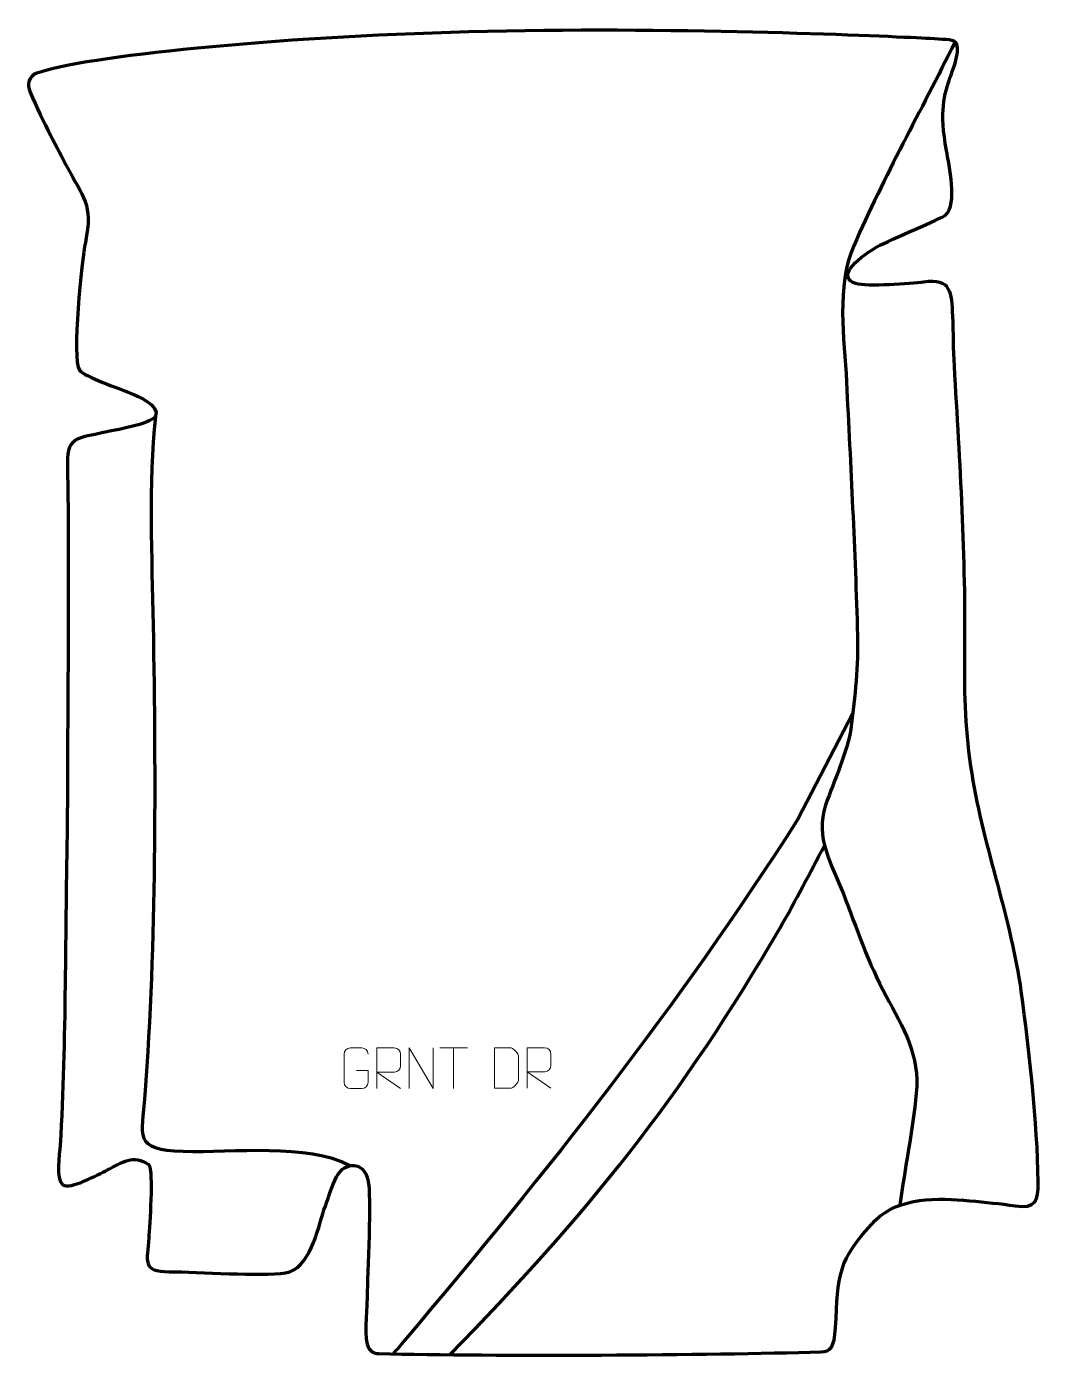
# Model space of a CAD drawing. Header units: millimetres. Extents: x -631 to -8, y -80 to 739.
import ezdxf

# ---------------------------------------------------------------- set-up
doc = ezdxf.new("R2010")
doc.units = ezdxf.units.MM
doc.header["$MEASUREMENT"] = 0
doc.layers.add('layer 2', color=7, linetype='Continuous')
doc.layers.add('layer 3', color=7, linetype='Continuous')

msp = doc.modelspace()

# ---------------------------------------------------------------- linework, layer by layer
at = {"layer": 'layer 2', "color": 142, "lineweight": 158}
for points, knots in [([(-59.4216, 729.2011), (-80.6424, 686.4702), (-102.8244, 647.1513), (-121.6372, 603.9247), (-121.6372, 603.9247), (-132.6617, 578.5933), (-127.4773, 547.2564), (-126.1601, 520.2018), (-126.1601, 520.2018), (-123.633, 468.2915), (-120.8134, 416.0758), (-119.3818, 364.1405), (-119.3818, 364.1405), (-118.9758, 346.3072), (-120.8893, 325.8522), (-123.2287, 308.12), (-123.2287, 308.12), (-125.7394, 291.2303), (-133.5793, 275.6839), (-139.0445, 259.6702), (-139.0445, 259.6702), (-145.8497, 239.7302), (-135.1212, 223.0643), (-128.0472, 205.0244), (-128.0472, 205.0244), (-119.6313, 183.4249), (-112.9227, 162.6859), (-101.7666, 142.2009), (-101.7666, 142.2009), (-91.2715, 122.9292), (-80.8433, 105.0731), (-83.2035, 82.4185), (-83.2035, 82.4185), (-85.6084, 59.3342), (-90.0816, 36.403), (-93.3424, 13.4142)], [0, 0, 0, 0, 0.1, 0.1, 0.1, 0.1, 0.2, 0.2, 0.2, 0.2, 0.3, 0.3, 0.3, 0.3, 0.4, 0.4, 0.4, 0.4, 0.5, 0.5, 0.5, 0.5, 0.6, 0.6, 0.6, 0.6, 0.7, 0.7, 0.7, 0.7, 0.8, 0.8, 0.8, 0.8, 1, 1, 1, 1]), ([(-431.8792, 37.772), (-457.9071, 51.77), (-503.4919, 45.5034), (-534.2944, 46.4622), (-534.2944, 46.4622), (-565.4566, 47.4331), (-559.5594, 55.7076), (-557.7135, 81.1285), (-557.7135, 81.1285), (-550.7434, 177.116), (-550.9558, 274.3014), (-552.6545, 370.5014), (-552.6545, 370.5014), (-553.3999, 412.706), (-555.5618, 456.898), (-551.1798, 498.8454), (-551.1798, 498.8454), (-551.1798, 498.8454), (-551.0153, 500.4241), (-551.0153, 500.4241)], [0, 0, 0, 0, 0.16666667, 0.16666667, 0.16666667, 0.16666667, 0.33333333, 0.33333333, 0.33333333, 0.33333333, 0.5, 0.5, 0.5, 0.5, 0.66666667, 0.66666667, 0.66666667, 0.66666667, 1, 1, 1, 1]), ([(-122.4393, 315.96), (-122.4393, 315.96), (-156.0462, 250.9682), (-156.0462, 250.9682), (-156.0462, 250.9682), (-231.0814, 133.9933), (-308.5372, 36.3561), (-398.3434, -70.0341), (-398.3434, -70.0341), (-400.5952, -72.7017), (-402.8469, -75.3692), (-405.0986, -78.0367)], [0, 0, 0, 0, 0.25, 0.25, 0.25, 0.25, 0.5, 0.5, 0.5, 0.5, 1, 1, 1, 1]), ([(-370.318, -78.5404), (-286.8828, 6.1055), (-227.0703, 80.796), (-167.0464, 184.1157), (-167.0464, 184.1157), (-157.4264, 200.6748), (-148.8602, 217.8197), (-139.6542, 234.6125)], [0, 0, 0, 0, 0.33333333, 0.33333333, 0.33333333, 0.33333333, 1, 1, 1, 1])]:
    msp.add_open_spline(points, degree=3, knots=knots, dxfattribs=at)
at = {"layer": 'layer 3', "color": 242, "lineweight": 158}
msp.add_open_spline([(-80.0953, 731.6625), (-72.6768, 731.3056), (-65.4821, 731.0017), (-61.196, 730.2942), (-61.196, 730.2942), (-53.5711, 729.0354), (-60.9839, 711.6867), (-62.3445, 707.6655), (-62.3445, 707.6655), (-65.9103, 697.1267), (-69.0936, 686.6309), (-64.6013, 662.4574), (-64.6013, 662.4574), (-63.1221, 653.7393), (-57.7862, 629.1924), (-65.0253, 622.9802), (-65.0253, 622.9802), (-68.0751, 620.363), (-98.9012, 607.9919), (-107.4142, 603.2018), (-107.4142, 603.2018), (-121.6275, 594.9872), (-131.9391, 584.3825), (-120.3514, 580.5844), (-120.3514, 580.5844), (-113.768, 578.4267), (-86.5053, 580.6844), (-78.7739, 581.5871), (-78.7739, 581.5871), (-61.5039, 583.6035), (-61.4305, 575.6754), (-60.7394, 560.5572), (-60.7394, 560.5572), (-60.2734, 550.365), (-60.4013, 540.168), (-59.7881, 529.9699), (-59.7881, 529.9699), (-56.1777, 469.9261), (-52.606, 412.6871), (-53.3276, 352.2949), (-53.3276, 352.2949), (-53.6246, 327.4301), (-52.8749, 303.7368), (-48.8832, 279.0502), (-48.8832, 279.0502), (-41.392, 232.7216), (-24.3963, 188.5532), (-18.5822, 145.1961), (-18.5822, 145.1961), (-13.7178, 108.193), (-8.6575, 64.8897), (-8.1971, 27.7356), (-8.1971, 27.7356), (-8.0541, 16.1934), (-9.6953, 11.2501), (-22.3488, 13.0985), (-22.3488, 13.0985), (-31.8, 14.4792), (-40.5876, 15.3138), (-50.5515, 16.2035), (-50.5515, 16.2035), (-69.8773, 17.9291), (-93.6455, 18.7782), (-108.5335, 4.0648), (-108.5335, 4.0648), (-132.2323, -20.9874), (-131.0575, -29.1527), (-132.9027, -61.909), (-132.9027, -61.909), (-133.5845, -74.0119), (-135.9894, -76.5474), (-141.8304, -76.7264), (-141.8304, -76.7264), (-211.8983, -78.8738), (-341.1388, -79.5678), (-414.0129, -77.8431), (-414.0129, -77.8431), (-417.221, -77.7672), (-419.3699, -75.9345), (-420.2921, -74.3493), (-420.2921, -74.3493), (-423.093, -69.5357), (-421.6148, -51.5475), (-421.2346, -45.3818), (-421.2346, -45.3818), (-421.2118, -44.4858), (-421.1896, -43.5908), (-421.1712, -42.6948), (-421.1712, -42.6948), (-420.9321, -29.5847), (-418.393, 20.0679), (-420.6269, 29.0856), (-420.6269, 29.0856), (-423.4368, 40.4284), (-434.5479, 40.8759), (-440.0032, 30.8427), (-440.0032, 30.8427), (-442.7204, 25.8455), (-445.4053, 16.5063), (-447.7017, 10.6224), (-447.7017, 10.6224), (-451.4982, -1.2628), (-456.7283, -25.9796), (-471.4039, -28.1851), (-471.4039, -28.1851), (-486.9399, -30.5197), (-524.4172, -27.3805), (-542.9608, -27.4494), (-542.9608, -27.4494), (-559.899, -27.5124), (-556.4461, -20.9059), (-555.5076, -6.5423), (-555.5076, -6.5423), (-555.0461, 1.1323), (-552.6104, 33.5735), (-555.4266, 38.5178), (-555.4266, 38.5178), (-565.3723, 45.1596), (-571.6299, 39.7913), (-581.4037, 35.005), (-581.4037, 35.005), (-586.1486, 32.6814), (-604.0483, 22.6667), (-608.4891, 25.9711), (-608.4891, 25.9711), (-613.1232, 29.4194), (-610.4133, 44.7962), (-610.0758, 50.5171), (-610.0758, 50.5171), (-606.2705, 115.0179), (-607.1384, 182.7133), (-605.6701, 247.7004), (-605.6701, 247.7004), (-605.6117, 321.6353), (-604.3034, 396.368), (-605.6116, 470.2124), (-605.6116, 470.2124), (-605.9087, 486.9791), (-597.5641, 485.6412), (-583.5973, 488.8991), (-583.5973, 488.8991), (-577.0927, 490.3881), (-554.3318, 493.9874), (-551.3778, 499.0269), (-551.3778, 499.0269), (-548.5254, 505.7687), (-562.3651, 511.2968), (-566.8915, 513.2531), (-566.8915, 513.2531), (-573.1208, 515.8999), (-595.0333, 523.1619), (-598.2513, 527.4198), (-598.2513, 527.4198), (-603.0814, 533.8106), (-596.6791, 596.054), (-594.5692, 605.8358), (-594.5692, 605.8358), (-589.5879, 630.0318), (-595.9143, 633.0613), (-606.5367, 653.802), (-606.5367, 653.802), (-610.3502, 661.1424), (-620.7845, 680.2191), (-628.56, 698.3354), (-628.56, 698.3354), (-630.7163, 703.3599), (-629.5069, 708.2366), (-624.4659, 710.0615), (-624.4659, 710.0615), (-595.6148, 720.5063), (-477.8869, 732.3866), (-358.6472, 735.524), (-358.6472, 735.524), (-234.7943, 738.7827), (-109.3098, 733.0681), (-80.0953, 731.6625)], degree=3, knots=[0, 0, 0, 0, 0.02222222, 0.02222222, 0.02222222, 0.02222222, 0.04444444, 0.04444444, 0.04444444, 0.04444444, 0.06666667, 0.06666667, 0.06666667, 0.06666667, 0.08888889, 0.08888889, 0.08888889, 0.08888889, 0.11111111, 0.11111111, 0.11111111, 0.11111111, 0.13333333, 0.13333333, 0.13333333, 0.13333333, 0.15555556, 0.15555556, 0.15555556, 0.15555556, 0.17777778, 0.17777778, 0.17777778, 0.17777778, 0.2, 0.2, 0.2, 0.2, 0.22222222, 0.22222222, 0.22222222, 0.22222222, 0.24444444, 0.24444444, 0.24444444, 0.24444444, 0.26666667, 0.26666667, 0.26666667, 0.26666667, 0.28888889, 0.28888889, 0.28888889, 0.28888889, 0.31111111, 0.31111111, 0.31111111, 0.31111111, 0.33333333, 0.33333333, 0.33333333, 0.33333333, 0.35555556, 0.35555556, 0.35555556, 0.35555556, 0.37777778, 0.37777778, 0.37777778, 0.37777778, 0.4, 0.4, 0.4, 0.4, 0.42222222, 0.42222222, 0.42222222, 0.42222222, 0.44444444, 0.44444444, 0.44444444, 0.44444444, 0.46666667, 0.46666667, 0.46666667, 0.46666667, 0.48888889, 0.48888889, 0.48888889, 0.48888889, 0.51111111, 0.51111111, 0.51111111, 0.51111111, 0.53333333, 0.53333333, 0.53333333, 0.53333333, 0.55555556, 0.55555556, 0.55555556, 0.55555556, 0.57777778, 0.57777778, 0.57777778, 0.57777778, 0.6, 0.6, 0.6, 0.6, 0.62222222, 0.62222222, 0.62222222, 0.62222222, 0.64444444, 0.64444444, 0.64444444, 0.64444444, 0.66666667, 0.66666667, 0.66666667, 0.66666667, 0.68888889, 0.68888889, 0.68888889, 0.68888889, 0.71111111, 0.71111111, 0.71111111, 0.71111111, 0.73333333, 0.73333333, 0.73333333, 0.73333333, 0.75555556, 0.75555556, 0.75555556, 0.75555556, 0.77777778, 0.77777778, 0.77777778, 0.77777778, 0.8, 0.8, 0.8, 0.8, 0.82222222, 0.82222222, 0.82222222, 0.82222222, 0.84444444, 0.84444444, 0.84444444, 0.84444444, 0.86666667, 0.86666667, 0.86666667, 0.86666667, 0.88888889, 0.88888889, 0.88888889, 0.88888889, 0.91111111, 0.91111111, 0.91111111, 0.91111111, 0.93333333, 0.93333333, 0.93333333, 0.93333333, 0.95555556, 0.95555556, 0.95555556, 0.95555556, 1, 1, 1, 1], dxfattribs=at)
at = {"layer": 'layer 3', "color": 250, "lineweight": 9}
for points, knots in [([(-427.6575, 96.2806), (-427.6575, 96.2806), (-420.4894, 96.2806), (-420.4894, 96.2806), (-420.4894, 96.2806), (-420.4894, 96.2806), (-420.4894, 89.1125), (-420.4894, 89.1125), (-420.4894, 89.1125), (-420.6291, 86.7891), (-422.3063, 85.3095), (-424.4541, 85.2987), (-424.4541, 85.2987), (-426.7859, 85.2991), (-429.1179, 85.2991), (-431.4494, 85.2987), (-431.4494, 85.2987), (-433.3743, 85.1933), (-435.3465, 87.0778), (-435.3353, 89.0951), (-435.3353, 89.0951), (-435.3349, 94.8652), (-435.3349, 100.6349), (-435.3353, 106.4042), (-435.3353, 106.4042), (-435.3311, 108.5423), (-433.5843, 110.2615), (-431.432, 110.2481), (-431.432, 110.2481), (-429.1063, 110.2481), (-426.7802, 110.2481), (-424.4541, 110.2481), (-424.4541, 110.2481), (-422.5074, 110.2835), (-420.516, 108.792), (-420.4894, 106.3543)], [0, 0, 0, 0, 0.1, 0.1, 0.1, 0.1, 0.2, 0.2, 0.2, 0.2, 0.3, 0.3, 0.3, 0.3, 0.4, 0.4, 0.4, 0.4, 0.5, 0.5, 0.5, 0.5, 0.6, 0.6, 0.6, 0.6, 0.7, 0.7, 0.7, 0.7, 0.8, 0.8, 0.8, 0.8, 1, 1, 1, 1]), ([(-415.2444, 85.2949), (-415.2444, 85.2949), (-415.2444, 110.2484), (-415.2444, 110.2484), (-415.2444, 110.2484), (-411.6496, 110.2484), (-408.0541, 110.2484), (-404.4589, 110.2484), (-404.4589, 110.2484), (-402.1336, 110.2107), (-400.5763, 108.7207), (-400.5804, 106.3543), (-400.5804, 106.3543), (-400.5808, 104.3188), (-400.5808, 101.2594), (-400.5804, 99.2234), (-400.5804, 99.2234), (-400.5869, 97.3479), (-402.3992, 95.4061), (-404.4087, 95.387), (-404.4087, 95.387), (-404.4087, 95.387), (-415.2444, 95.387), (-415.2444, 95.387), (-415.2444, 95.387), (-415.2444, 95.387), (-400.5897, 85.2949), (-400.5897, 85.2949)], [0, 0, 0, 0, 0.125, 0.125, 0.125, 0.125, 0.25, 0.25, 0.25, 0.25, 0.375, 0.375, 0.375, 0.375, 0.5, 0.5, 0.5, 0.5, 0.625, 0.625, 0.625, 0.625, 0.75, 0.75, 0.75, 0.75, 1, 1, 1, 1]), ([(-395.2397, 85.2949), (-395.2397, 85.2949), (-395.2397, 110.2484), (-395.2397, 110.2484), (-395.2397, 110.2484), (-395.2397, 110.2484), (-380.5849, 85.2949), (-380.5849, 85.2949), (-380.5849, 85.2949), (-380.5849, 85.2949), (-380.5849, 110.2484), (-380.5849, 110.2484)], [0, 0, 0, 0, 0.25, 0.25, 0.25, 0.25, 0.5, 0.5, 0.5, 0.5, 1, 1, 1, 1]), ([(-342.7579, 85.4875), (-340.4261, 85.4879), (-335.4759, 85.4639), (-333.1444, 85.4636), (-333.1444, 85.4636), (-331.2194, 85.3582), (-327.9008, 88.8998), (-327.912, 90.9171), (-327.912, 90.9171), (-327.9124, 96.6872), (-327.9124, 98.8569), (-327.912, 104.6262), (-327.912, 104.6262), (-327.9163, 106.7643), (-331.2908, 110.4244), (-333.4432, 110.4109), (-333.4432, 110.4109), (-335.7689, 110.4109), (-340.4932, 110.4109), (-342.8193, 110.4109), (-342.8193, 110.4109), (-342.8189, 104.664), (-342.7576, 91.2348), (-342.7579, 85.4875)], [0, 0, 0, 0, 0.14285714, 0.14285714, 0.14285714, 0.14285714, 0.28571429, 0.28571429, 0.28571429, 0.28571429, 0.42857143, 0.42857143, 0.42857143, 0.42857143, 0.57142857, 0.57142857, 0.57142857, 0.57142857, 0.71428571, 0.71428571, 0.71428571, 0.71428571, 1, 1, 1, 1]), ([(-322.6976, 85.4594), (-322.6976, 85.4594), (-322.6976, 110.4129), (-322.6976, 110.4129), (-322.6976, 110.4129), (-319.1028, 110.4129), (-315.5073, 110.4129), (-311.9121, 110.4129), (-311.9121, 110.4129), (-309.5868, 110.3752), (-308.0295, 108.8852), (-308.0336, 106.5188), (-308.0336, 106.5188), (-308.034, 104.4833), (-308.034, 101.4239), (-308.0336, 99.3879), (-308.0336, 99.3879), (-308.0401, 97.5124), (-309.8524, 95.5706), (-311.8619, 95.5515), (-311.8619, 95.5515), (-311.8619, 95.5515), (-322.6976, 95.5515), (-322.6976, 95.5515), (-322.6976, 95.5515), (-322.6976, 95.5515), (-308.0429, 85.4594), (-308.0429, 85.4594)], [0, 0, 0, 0, 0.125, 0.125, 0.125, 0.125, 0.25, 0.25, 0.25, 0.25, 0.375, 0.375, 0.375, 0.375, 0.5, 0.5, 0.5, 0.5, 0.625, 0.625, 0.625, 0.625, 0.75, 0.75, 0.75, 0.75, 1, 1, 1, 1])]:
    msp.add_open_spline(points, degree=3, knots=knots, dxfattribs=at)
for points in [[(-376.4059, 110.2249), (-376.4059, 110.2249), (-359.4187, 110.2249), (-359.4187, 110.2249)], [(-367.9121, 85.2949), (-367.9121, 85.2949), (-367.9121, 110.2484), (-367.9121, 110.2484)]]:
    msp.add_open_spline(points, degree=3, dxfattribs=at)

doc.saveas('drawing.dxf')
